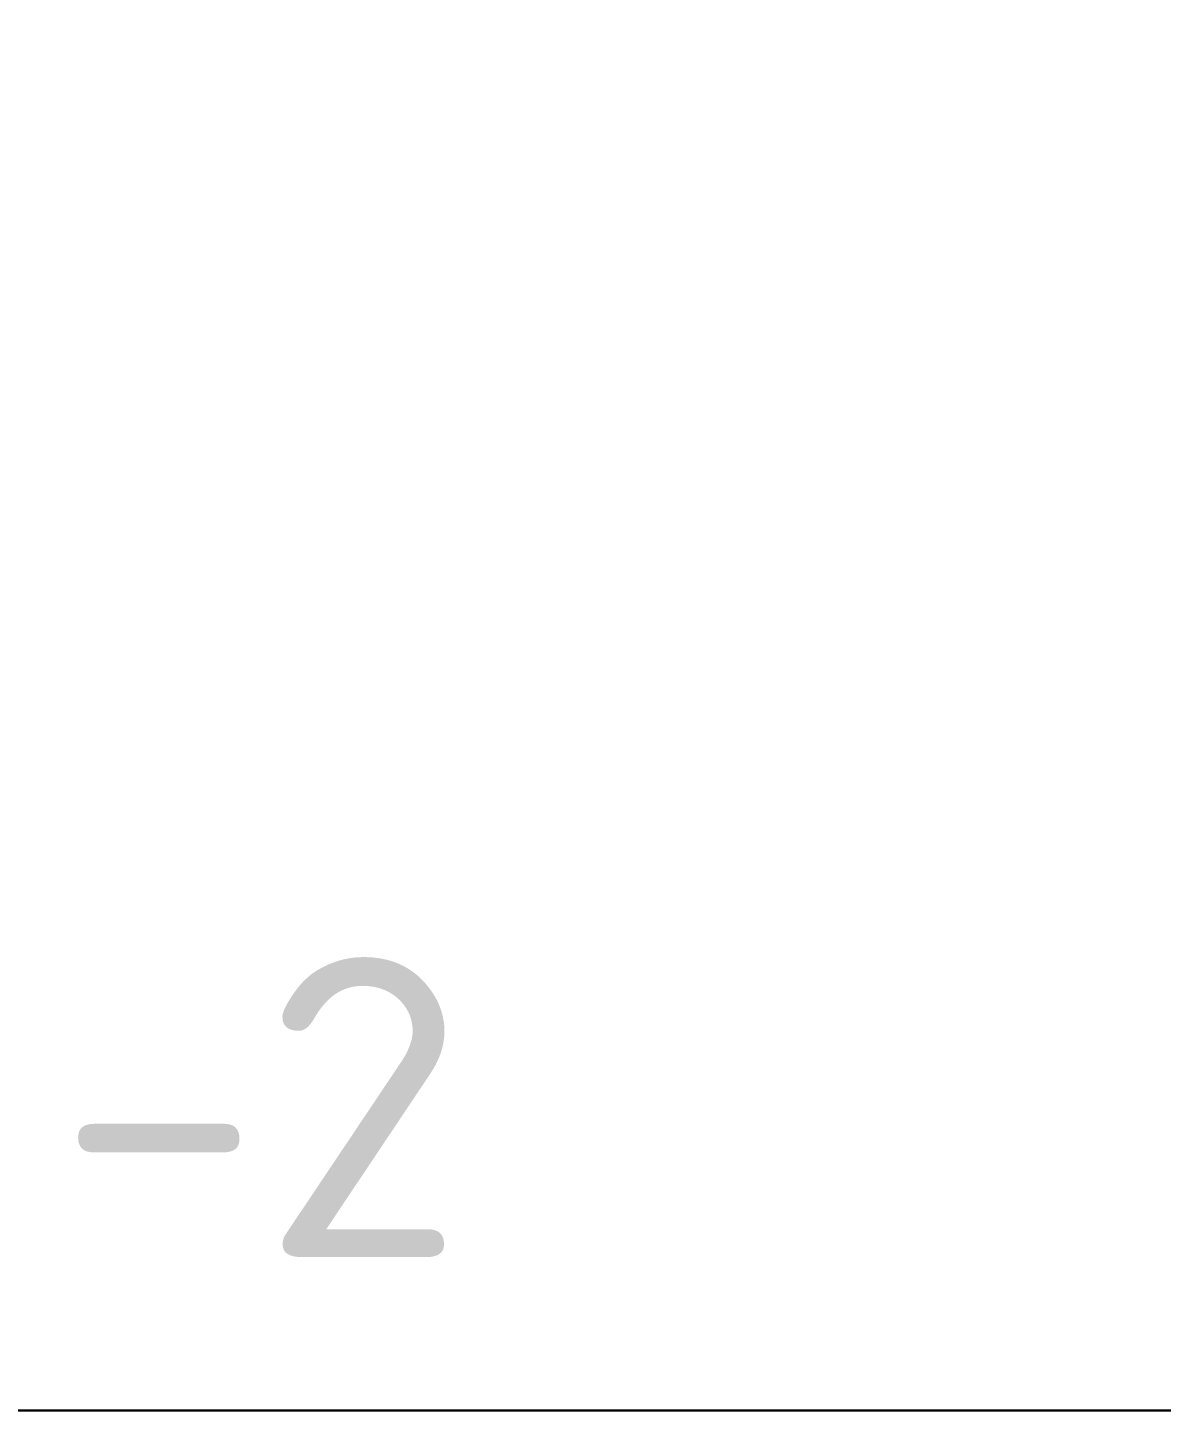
# Model space of a CAD drawing. Header units: metres. Extents: x -7665 to -5405, y -4871 to -3608.
# Drawn here: x -5484.618 to -5483.862, y -4859.606 to -4858.684 of the extents above; entities that cross this region are included whole.
import ezdxf

# ---------------------------------------------------------------- set-up
doc = ezdxf.new("R2010")
doc.units = ezdxf.units.M
doc.layers.add('_5-1_Площадь помещений', color=2, linetype='Continuous', lineweight=30, plot=False)
doc.layers.add('высотные отклонения', color=7, linetype='Continuous')
doc.styles.add('Норм 2.5', font='isocpeur.ttf', dxfattribs={"height": 2.5})

msp = doc.modelspace()

# ---------------------------------------------------------------- linework, layer by layer
at = {"layer": '_5-1_Площадь помещений'}
msp.add_lwpolyline([(-5511.821365646552, -4857.762400349545), (-5483.723814666329, -4857.762400349545), (-5483.723814666329, -4859.606196634222), (-5511.821365646552, -4859.606196634222)], close=True, dxfattribs=at)

# ---------------------------------------------------------------- next in the draw order: texts
at = {"layer": 'высотные отклонения', "insert": (-5484.462129801842, -4859.4040329176, 20.648), "char_height": 0.2, "width": 0.2, "attachment_point": 5, "style": 'Норм 2.5', "bg_fill": 3, "box_fill_scale": 1.1, "bg_fill_color": 256, "bg_fill_true_color": 13158600, "bg_fill_transparency": 0}
msp.add_mtext('-2', dxfattribs=at)

doc.saveas('drawing.dxf')
